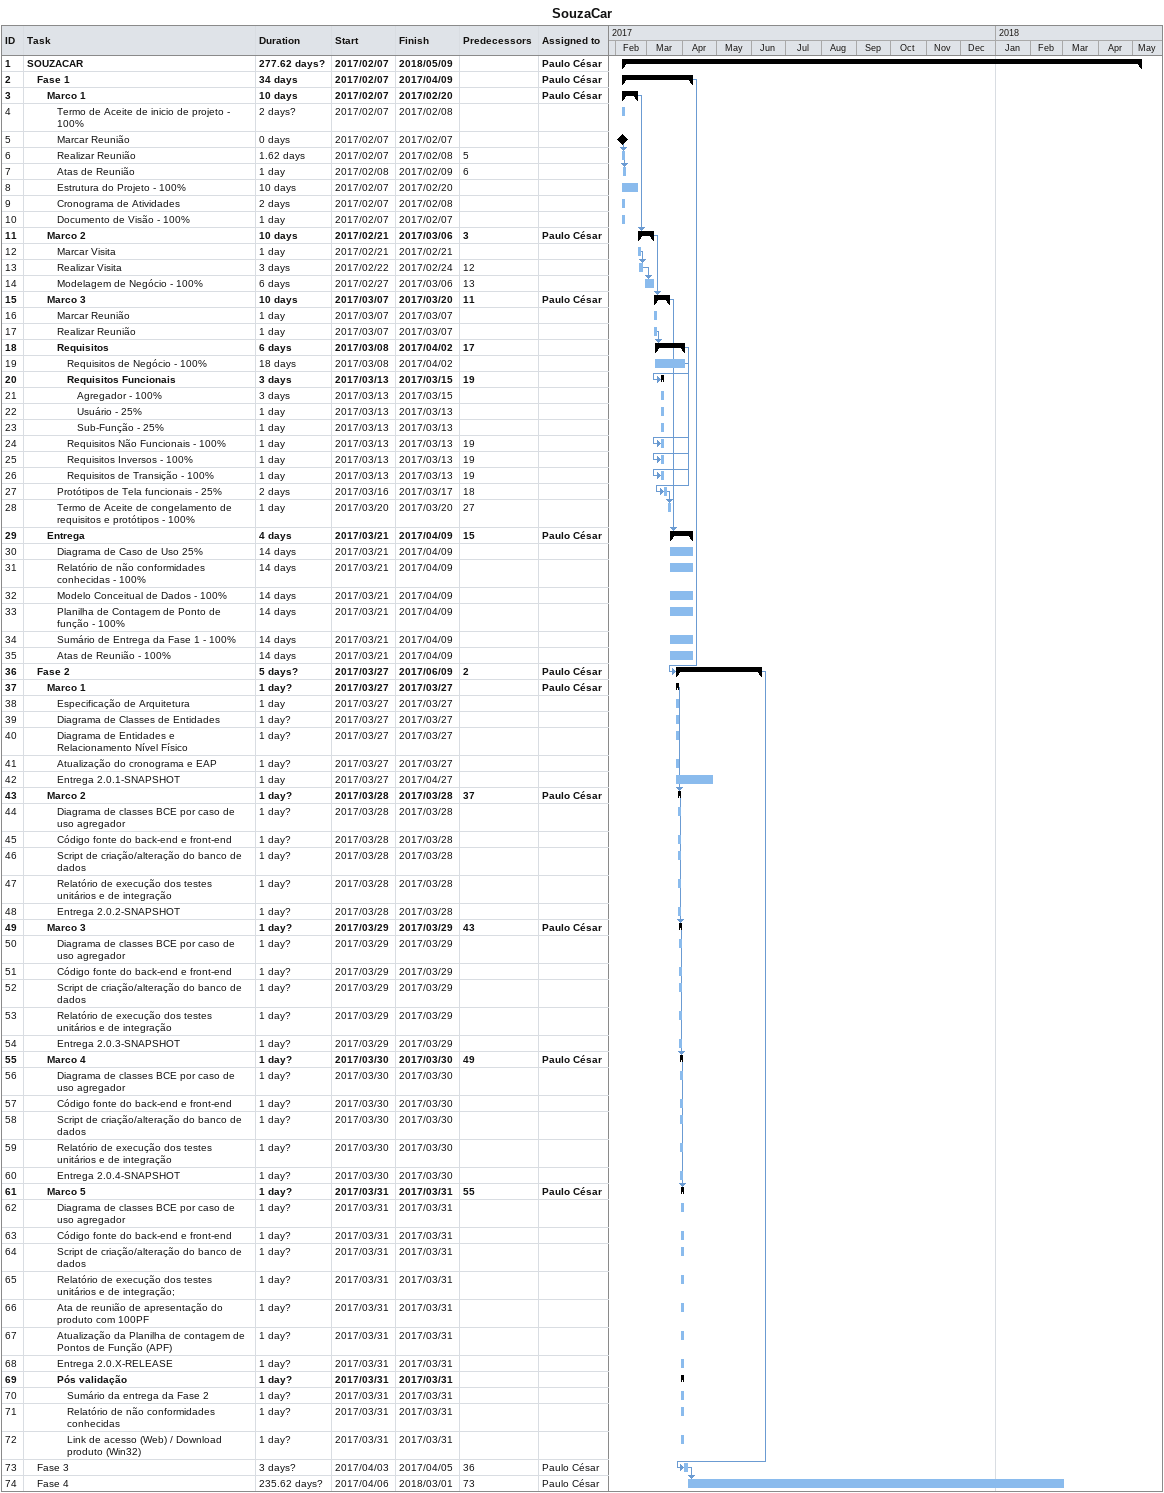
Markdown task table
SouzaCar

| ID | Level | Task | Duration | Start | Finish | Predecessors | Resources |
|---|---|---|---|---|---|---|---|
| 1 | 1 | **SOUZACAR** | 277.62d? | 2017-02-07 | 2018-05-09 |  | Paulo César |
| 2 | 2 | **Fase 1** | 34d | 2017-02-07 | 2017-04-09 |  | Paulo César |
| 3 | 3 | **Marco 1** | 10d | 2017-02-07 | 2017-02-20 |  | Paulo César |
| 4 | 4 | Termo de Aceite de inicio de projeto - 100% | 2d? | 2017-02-07 | 2017-02-08 |  |  |
| 5 | 4 | Marcar Reunião | 0d | 2017-02-07 | 2017-02-07 |  |  |
| 6 | 4 | Realizar Reunião | 1.62d | 2017-02-07 | 2017-02-08 | 5 |  |
| 7 | 4 | Atas de Reunião | 1d | 2017-02-08 | 2017-02-09 | 6 |  |
| 8 | 4 | Estrutura do Projeto - 100% | 10d | 2017-02-07 | 2017-02-20 |  |  |
| 9 | 4 | Cronograma de Atividades | 2d | 2017-02-07 | 2017-02-08 |  |  |
| 10 | 4 | Documento de Visão - 100% | 1d | 2017-02-07 | 2017-02-07 |  |  |
| 11 | 3 | **Marco 2** | 10d | 2017-02-21 | 2017-03-06 | 3 | Paulo César |
| 12 | 4 | Marcar Visita | 1d | 2017-02-21 | 2017-02-21 |  |  |
| 13 | 4 | Realizar Visita | 3d | 2017-02-22 | 2017-02-24 | 12 |  |
| 14 | 4 | Modelagem de Negócio - 100% | 6d | 2017-02-27 | 2017-03-06 | 13 |  |
| 15 | 3 | **Marco 3** | 10d | 2017-03-07 | 2017-03-20 | 11 | Paulo César |
| 16 | 4 | Marcar Reunião | 1d | 2017-03-07 | 2017-03-07 |  |  |
| 17 | 4 | Realizar Reunião | 1d | 2017-03-07 | 2017-03-07 |  |  |
| 18 | 4 | **Requisitos** | 6d | 2017-03-08 | 2017-04-02 | 17 |  |
| 19 | 5 | Requisitos de Negócio - 100% | 18d | 2017-03-08 | 2017-04-02 |  |  |
| 20 | 5 | **Requisitos Funcionais** | 3d | 2017-03-13 | 2017-03-15 | 19 |  |
| 21 | 6 | Agregador - 100% | 3d | 2017-03-13 | 2017-03-15 |  |  |
| 22 | 6 | Usuário - 25% | 1d | 2017-03-13 | 2017-03-13 |  |  |
| 23 | 6 | Sub-Função - 25% | 1d | 2017-03-13 | 2017-03-13 |  |  |
| 24 | 5 | Requisitos Não Funcionais - 100% | 1d | 2017-03-13 | 2017-03-13 | 19 |  |
| 25 | 5 | Requisitos Inversos - 100% | 1d | 2017-03-13 | 2017-03-13 | 19 |  |
| 26 | 5 | Requisitos de Transição - 100% | 1d | 2017-03-13 | 2017-03-13 | 19 |  |
| 27 | 4 | Protótipos de Tela funcionais - 25% | 2d | 2017-03-16 | 2017-03-17 | 18 |  |
| 28 | 4 | Termo de Aceite de congelamento de requisitos e protótipos - 100% | 1d | 2017-03-20 | 2017-03-20 | 27 |  |
| 29 | 3 | **Entrega** | 4d | 2017-03-21 | 2017-04-09 | 15 | Paulo César |
| 30 | 4 | Diagrama de Caso de Uso 25% | 14d | 2017-03-21 | 2017-04-09 |  |  |
| 31 | 4 | Relatório de não conformidades conhecidas - 100% | 14d | 2017-03-21 | 2017-04-09 |  |  |
| 32 | 4 | Modelo Conceitual de Dados - 100% | 14d | 2017-03-21 | 2017-04-09 |  |  |
| 33 | 4 | Planilha de Contagem de Ponto de função - 100% | 14d | 2017-03-21 | 2017-04-09 |  |  |
| 34 | 4 | Sumário de Entrega da Fase 1 - 100% | 14d | 2017-03-21 | 2017-04-09 |  |  |
| 35 | 4 | Atas de Reunião - 100% | 14d | 2017-03-21 | 2017-04-09 |  |  |
| 36 | 2 | **Fase 2** | 5d? | 2017-03-27 | 2017-06-09 | 2 | Paulo César |
| 37 | 3 | **Marco 1** | 1d? | 2017-03-27 | 2017-03-27 |  | Paulo César |
| 38 | 4 | Especificação de Arquitetura | 1d | 2017-03-27 | 2017-03-27 |  |  |
| 39 | 4 | Diagrama de Classes de Entidades | 1d? | 2017-03-27 | 2017-03-27 |  |  |
| 40 | 4 | Diagrama de Entidades e Relacionamento Nível Físico | 1d? | 2017-03-27 | 2017-03-27 |  |  |
| 41 | 4 | Atualização do cronograma e EAP | 1d? | 2017-03-27 | 2017-03-27 |  |  |
| 42 | 4 | Entrega 2.0.1-SNAPSHOT | 1d | 2017-03-27 | 2017-04-27 |  |  |
| 43 | 3 | **Marco 2** | 1d? | 2017-03-28 | 2017-03-28 | 37 | Paulo César |
| 44 | 4 | Diagrama de classes BCE por caso de uso agregador | 1d? | 2017-03-28 | 2017-03-28 |  |  |
| 45 | 4 | Código fonte do back-end e front-end | 1d? | 2017-03-28 | 2017-03-28 |  |  |
| 46 | 4 | Script de criação/alteração do banco de dados | 1d? | 2017-03-28 | 2017-03-28 |  |  |
| 47 | 4 | Relatório de execução dos testes unitários e de integração | 1d? | 2017-03-28 | 2017-03-28 |  |  |
| 48 | 4 | Entrega 2.0.2-SNAPSHOT | 1d? | 2017-03-28 | 2017-03-28 |  |  |
| 49 | 3 | **Marco 3** | 1d? | 2017-03-29 | 2017-03-29 | 43 | Paulo César |
| 50 | 4 | Diagrama de classes BCE por caso de uso agregador | 1d? | 2017-03-29 | 2017-03-29 |  |  |
| 51 | 4 | Código fonte do back-end e front-end | 1d? | 2017-03-29 | 2017-03-29 |  |  |
| 52 | 4 | Script de criação/alteração do banco de dados | 1d? | 2017-03-29 | 2017-03-29 |  |  |
| 53 | 4 | Relatório de execução dos testes unitários e de integração | 1d? | 2017-03-29 | 2017-03-29 |  |  |
| 54 | 4 | Entrega 2.0.3-SNAPSHOT | 1d? | 2017-03-29 | 2017-03-29 |  |  |
| 55 | 3 | **Marco 4** | 1d? | 2017-03-30 | 2017-03-30 | 49 | Paulo César |
| 56 | 4 | Diagrama de classes BCE por caso de uso agregador | 1d? | 2017-03-30 | 2017-03-30 |  |  |
| 57 | 4 | Código fonte do back-end e front-end | 1d? | 2017-03-30 | 2017-03-30 |  |  |
| 58 | 4 | Script de criação/alteração do banco de dados | 1d? | 2017-03-30 | 2017-03-30 |  |  |
| 59 | 4 | Relatório de execução dos testes unitários e de integração | 1d? | 2017-03-30 | 2017-03-30 |  |  |
| 60 | 4 | Entrega 2.0.4-SNAPSHOT | 1d? | 2017-03-30 | 2017-03-30 |  |  |
| 61 | 3 | **Marco 5** | 1d? | 2017-03-31 | 2017-03-31 | 55 | Paulo César |
| 62 | 4 | Diagrama de classes BCE por caso de uso agregador | 1d? | 2017-03-31 | 2017-03-31 |  |  |
| 63 | 4 | Código fonte do back-end e front-end | 1d? | 2017-03-31 | 2017-03-31 |  |  |
| 64 | 4 | Script de criação/alteração do banco de dados | 1d? | 2017-03-31 | 2017-03-31 |  |  |
| 65 | 4 | Relatório de execução dos testes unitários e de integração; | 1d? | 2017-03-31 | 2017-03-31 |  |  |
| 66 | 4 | Ata de reunião de apresentação do produto com 100PF | 1d? | 2017-03-31 | 2017-03-31 |  |  |
| 67 | 4 | Atualização da Planilha de contagem de Pontos de Função (APF) | 1d? | 2017-03-31 | 2017-03-31 |  |  |
| 68 | 4 | Entrega 2.0.X-RELEASE | 1d? | 2017-03-31 | 2017-03-31 |  |  |
| 69 | 4 | **Pós validação** | 1d? | 2017-03-31 | 2017-03-31 |  |  |
| 70 | 5 | Sumário da entrega da Fase 2 | 1d? | 2017-03-31 | 2017-03-31 |  |  |
| 71 | 5 | Relatório de não conformidades conhecidas | 1d? | 2017-03-31 | 2017-03-31 |  |  |
| 72 | 5 | Link de acesso (Web) / Download produto (Win32) | 1d? | 2017-03-31 | 2017-03-31 |  |  |
| 73 | 2 | Fase 3 | 3d? | 2017-04-03 | 2017-04-05 | 36 | Paulo César |
| 74 | 2 | Fase 4 | 235.62d? | 2017-04-06 | 2018-03-01 | 73 | Paulo César |
